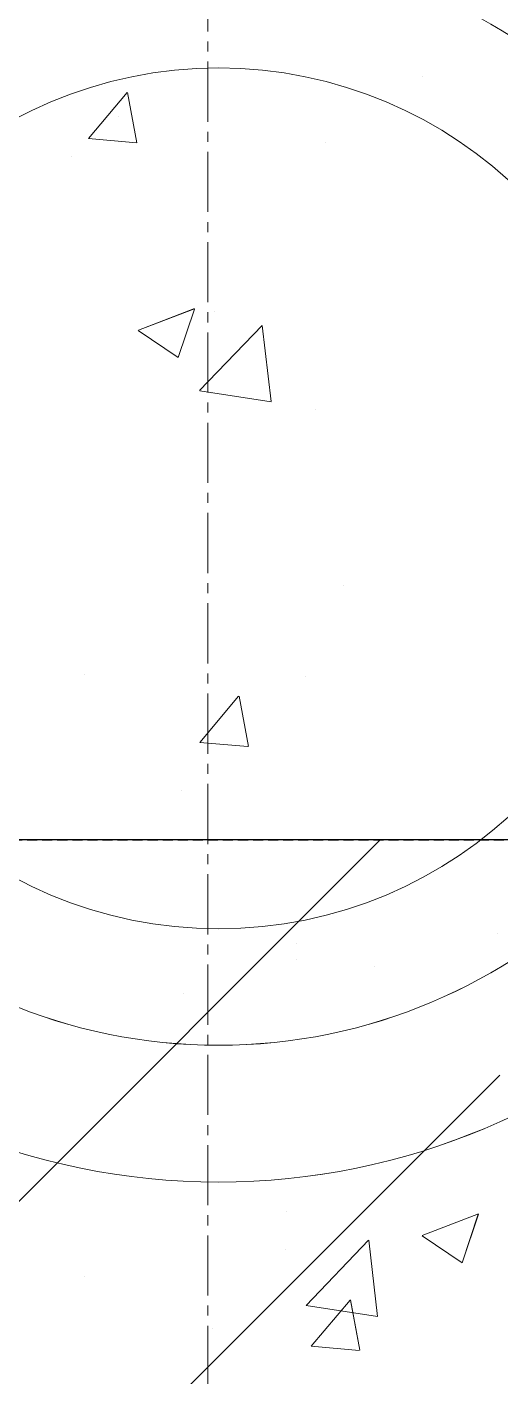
# Model space of a CAD drawing. Header units: millimetres. Extents: x 470010 to 1231400, y -134005 to 421770.
# Drawn here: x 672816.4 to 672966, y -70330.9 to -69904 of the extents above; entities that cross this region are included whole.
import ezdxf
from ezdxf.enums import TextEntityAlignment as Align

# ---------------------------------------------------------------- set-up
doc = ezdxf.new("R2010")
doc.units = ezdxf.units.MM
doc.linetypes.add('CENTER2', pattern=[28.575, 19.05, -3.175, 3.175, -3.175])
doc.linetypes.add('HIDDEN2', pattern=[4.7625, 3.175, -1.5875])
doc.layers.get('Defpoints').update_dxf_attribs({"color": 140})
doc.layers.add('АР_Делит', color=120, linetype='Continuous', lineweight=0, plot=False)
for name, color, linetype, lineweight in [('АР_Колонны', 70, 'Continuous', 30), ('АР_Стены ЖБ', 7, 'Continuous', 35), ('АР_Штриховка', 8, 'Continuous', 0)]:
    doc.layers.add(name, color=color, linetype=linetype, lineweight=lineweight)
doc.layers.add('РД_Оси_100', color=7, linetype='Continuous', lineweight=0, true_color=0x525252)
doc.styles.add('style1', font='ARIALN.TTF')

# ---------------------------------------------------------------- blocks, each defined once
blk = doc.blocks.new('СОШ_2200_АР_ОСИ_М100_28.05.24')
at = {"layer": 'РД_Оси_100', "color": 251, "linetype": 'CENTER2', "true_color": 0x636466}
blk.add_line((0, -6155), (0, 139938.679), dxfattribs=at)
blk = doc.blocks.new('A$C9108343f')
at = {"layer": 'АР_Делит', "color": 18, "true_color": 0x000000}
for radius in [216.34, 173.04, 136.21]:
    blk.add_circle((7158.34, 30313.08), radius, dxfattribs=at)
at = {"layer": 'АР_Колонны', "color": 18, "linetype": 'HIDDEN2', "lineweight": 25, "true_color": 0x000000}
blk.add_line((7054.96, 30205), (7274.96, 30205), dxfattribs=at)
at = {"layer": 'АР_Колонны', "color": 18, "linetype": 'Continuous', "lineweight": 15, "true_color": 0x000000}
blk.add_line((7274.96, 30205), (7054.96, 30205), dxfattribs=at)
blk.add_line((7274.96, 30205), (7054.96, 30205), dxfattribs=at)
at = {"layer": 'АР_Стены ЖБ', "color": 18, "linetype": 'Continuous', "lineweight": 30, "true_color": 0x000000}
blk.add_line((7274.96, 30205), (7054.96, 30205), dxfattribs=at)
at = {"layer": 'АР_Штриховка', "color": 18, "linetype": 'Continuous', "lineweight": 0, "true_color": 0x000000}
for p, q in [((7222.93, 30446.49), (7222.93, 30446.49)), ((7117.21, 30426.93), (7129.45, 30441.53)), ((7132.54, 30425.63), (7129.6, 30441.55)), ((7126.73, 30433.82), (7126.73, 30433.82)), ((7117.21, 30426.93), (7132.39, 30425.6)), ((7192.19, 30425.77), (7192.19, 30425.77)), ((7111.81, 30421.17), (7111.81, 30421.17)), ((7132.98, 30366.3), (7150.77, 30373.13)), ((7145.57, 30357.65), (7150.72, 30373)), ((7157.21, 30372.15), (7157.21, 30372.15)), ((7132.92, 30366.17), (7145.56, 30357.65)), ((7152.37, 30347.21), (7172.16, 30367.83)), ((7175.01, 30343.71), (7172.2, 30367.83)), ((7152.41, 30347.14), (7175, 30343.64)), ((7156.11, 30346.31), (7156.11, 30346.31)), ((7189.1, 30341.22), (7189.1, 30341.22)), ((7197.94, 30285.65), (7197.94, 30285.65)), ((7115.91, 30257.26), (7115.91, 30257.26)), ((7186.01, 30256.66), (7186.01, 30256.66)), ((7152.45, 30235.88), (7164.69, 30250.47)), ((7167.78, 30234.57), (7164.84, 30250.49)), ((7152.45, 30235.87), (7167.63, 30234.54)), ((7146.72, 30220.59), (7146.72, 30220.59)), ((7246.47, 30175.44), (7246.47, 30175.44)), ((7182.92, 30172.11), (7182.92, 30172.11)), ((7182.89, 30167.06), (7182.89, 30167.06)), ((7207.58, 30164.82), (7207.58, 30164.82)), ((7147.41, 30156.54), (7147.41, 30156.54)), ((7179.83, 30087.55), (7179.83, 30087.55)), ((7222.79, 30079.85), (7240.58, 30086.67)), ((7235.38, 30071.2), (7240.53, 30086.54)), ((7222.74, 30079.72), (7235.37, 30071.2)), ((7179.65, 30075.26), (7179.65, 30075.26)), ((7186.05, 30057.74), (7205.83, 30078.36)), ((7208.68, 30054.24), (7205.88, 30078.37)), ((7116.07, 30066.88), (7116.07, 30066.88)), ((7186.08, 30057.67), (7208.67, 30054.17)), ((7187.69, 30044.82), (7199.94, 30059.41)), ((7203.02, 30043.51), (7200.08, 30059.43)), ((7156.46, 30050.51), (7156.46, 30050.51)), ((7187.69, 30044.81), (7202.87, 30043.49))]:
    blk.add_line(p, q, dxfattribs=at)
at = {"layer": 'АР_Штриховка', "color": 18, "linetype": 'Continuous', "lineweight": 5, "true_color": 0x000000}
for p, q in [((7054.96, 30050.44), (7209.52, 30205)), ((7107.05, 29990.28), (7247.37, 30130.6))]:
    blk.add_line(p, q, dxfattribs=at)
at = {"layer": 'РД_Оси_100'}
blk.add_blockref('СОШ_2200_АР_ОСИ_М100_28.05.24', (7154.96, 6755), dxfattribs=at)
at = {"layer": 'Defpoints', "color": 18, "true_color": 0x000000, "style": 'style1'}
for p in [(143949.34, 316089.12), (143974.98, 281639.5), (143890.4, 273244.71), (143839.99, 264276.81), (143967.75, 254892.38), (12251.96, 104178.14), (12382.58, 96023.14)]:
    blk.add_attdef('АР-ПОМЕЩЕНИЕ:НАИМЕНОВАНИЕ', text='', height=100, dxfattribs=at).set_placement(p, align=Align.MIDDLE)
at = {"layer": 'Defpoints', "color": 18, "true_color": 0x000000, "style": 'style1', "flags": 8}
for p in [(143951.3, 279099.09), (143848.34, 269251.11), (143875.33, 260094.25), (144049.74, 250824.7), (163419.28, 238153.36), (155897.46, 237965.97), (183037.2, 237965.97), (143342.94, 237876.19)]:
    blk.add_attdef('АР-ПОМЕЩЕНИЕ:НАИМЕНОВАНИЕ', text='', height=100, dxfattribs=at).set_placement(p, align=Align.MIDDLE)

msp = doc.modelspace()

# ---------------------------------------------------------------- linework, layer by layer
at = {"layer": 'АР_Делит', "color": 18, "true_color": 0x000000}
for radius in [216.336, 173.036, 136.212]:
    msp.add_circle((672876.957, -70053.162), radius, dxfattribs=at)
at = {"layer": 'АР_Колонны', "color": 18, "linetype": 'HIDDEN2', "lineweight": 25, "true_color": 0x000000}
msp.add_line((672773.57, -70161.242), (672993.57, -70161.242), dxfattribs=at)
at = {"layer": 'АР_Колонны', "color": 18, "linetype": 'Continuous', "lineweight": 15, "true_color": 0x000000}
msp.add_line((672993.57, -70161.242), (672773.57, -70161.242), dxfattribs=at)
msp.add_line((672993.57, -70161.242), (672773.57, -70161.242), dxfattribs=at)
at = {"layer": 'АР_Стены ЖБ', "color": 18, "linetype": 'Continuous', "lineweight": 30, "true_color": 0x000000}
msp.add_line((672993.57, -70161.242), (672773.57, -70161.242), dxfattribs=at)
at = {"layer": 'АР_Штриховка', "color": 18, "linetype": 'Continuous', "lineweight": 0, "true_color": 0x000000}
for p, q in [((672835.818, -69939.31), (672848.063, -69924.717)), ((672851.147, -69940.615), (672848.21, -69924.694)), ((672835.817, -69939.314), (672850.999, -69940.642)), ((672851.593, -69999.943), (672869.378, -69993.116)), ((672864.182, -70008.593), (672869.332, -69993.244)), ((672851.537, -70000.068), (672864.171, -70008.59)), ((672870.985, -70019.032), (672890.769, -69998.413)), ((672893.62, -70022.53), (672890.813, -69998.408)), ((672871.018, -70019.102), (672893.608, -70022.605)), ((672871.061, -70130.367), (672883.306, -70115.773)), ((672886.39, -70131.672), (672883.453, -70115.75)), ((672871.061, -70130.371), (672886.243, -70131.699)), ((672941.406, -70286.397), (672959.19, -70279.57)), ((672953.994, -70295.047), (672959.145, -70279.698)), ((672941.349, -70286.521), (672953.984, -70295.043)), ((672904.66, -70308.5), (672924.444, -70287.882)), ((672927.294, -70311.999), (672924.488, -70287.876)), ((672904.693, -70308.57), (672927.283, -70312.073)), ((672906.305, -70321.423), (672918.55, -70306.83)), ((672921.633, -70322.729), (672918.696, -70306.807)), ((672906.304, -70321.428), (672921.486, -70322.756))]:
    msp.add_line(p, q, dxfattribs=at)
at = {"layer": 'АР_Штриховка', "color": 18, "linetype": 'Continuous', "lineweight": 5, "true_color": 0x000000}
for p, q in [((672773.57, -70315.806), (672928.134, -70161.242)), ((672825.666, -70375.963), (672965.983, -70235.646))]:
    msp.add_line(p, q, dxfattribs=at)

# ---------------------------------------------------------------- block references
msp.add_blockref('A$C9108343f', (665718.612, -100366.242))
at = {"layer": 'РД_Оси_100'}
msp.add_blockref('СОШ_2200_АР_ОСИ_М100_28.05.24', (672873.57, -93611.242), dxfattribs=at)

doc.saveas('drawing.dxf')
